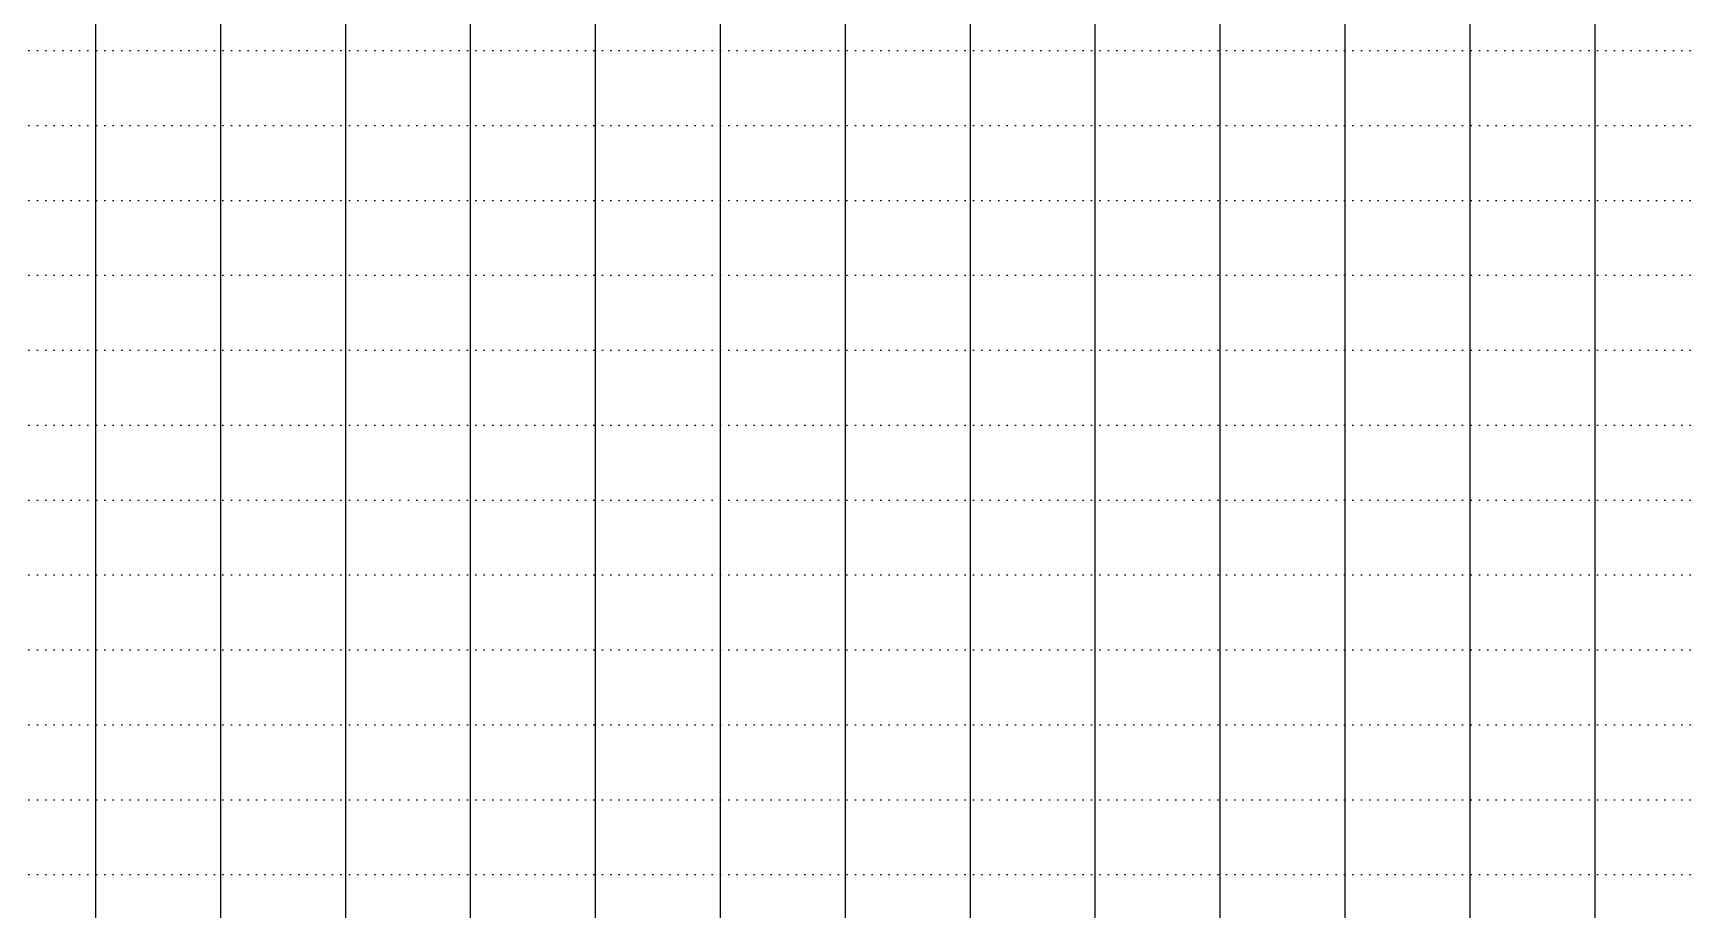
# Model space of a CAD drawing. Header units: millimetres. Extents: x -1499 to 6658, y -12483 to -6008.
# Drawn here: x 806.2 to 1070.1, y -11602.6 to -11462.3 of the extents above; entities that cross this region are included whole.
import ezdxf

# ---------------------------------------------------------------- set-up
doc = ezdxf.new("R2010")
doc.units = ezdxf.units.MM
doc.linetypes.add('A-DOTLN01H', pattern=[0.125, 0, -0.125])
doc.layers.add('CR-GRID', color=56, linetype='A-DOTLN01H')
doc.layers.add('수직그리드', color=1, linetype='Continuous')

msp = doc.modelspace()

# ---------------------------------------------------------------- linework, layer by layer
at = {"layer": 'CR-GRID', "linetype": 'A-DOTLN01H', "ltscale": 10}
for p, q in [((696.16, -11465.06), (6636.16, -11465.06)), ((696.16, -11477.06), (6636.16, -11477.06)), ((696.16, -11489.06), (6636.16, -11489.06)), ((696.16, -11501.06), (6636.16, -11501.06)), ((696.16, -11513.06), (6636.16, -11513.06)), ((696.16, -11525.06), (6636.16, -11525.06)), ((696.16, -11537.06), (6636.16, -11537.06)), ((696.16, -11549.06), (6636.16, -11549.06)), ((696.16, -11561.06), (6636.16, -11561.06)), ((696.16, -11573.06), (6196.16, -11573.06)), ((696.16, -11585.06), (6196.16, -11585.06)), ((696.16, -11597.06), (6196.16, -11597.06))]:
    msp.add_line(p, q, dxfattribs=at)
at = {"layer": '수직그리드'}
for p, q in [((1016.16, -11040.12), (1016.16, -11873.06)), ((996.16, -11049.32), (996.16, -11873.06)), ((976.16, -11095.88), (976.16, -11873.06)), ((1036.16, -11103.5), (1036.16, -11873.06)), ((956.16, -11110.24), (956.16, -11873.06)), ((936.16, -11149.9), (936.16, -11873.06)), ((1056.16, -11179.57), (1056.16, -11873.06)), ((916.16, -11190.88), (916.16, -11873.06)), ((896.16, -11250.55), (896.16, -11873.06)), ((876.16, -11286.92), (876.16, -11873.06)), ((856.16, -11303.09), (856.16, -11873.06)), ((836.16, -11336.58), (836.16, -11873.06)), ((816.16, -11346.52), (816.16, -11873.06))]:
    msp.add_line(p, q, dxfattribs=at)

doc.saveas('drawing.dxf')
